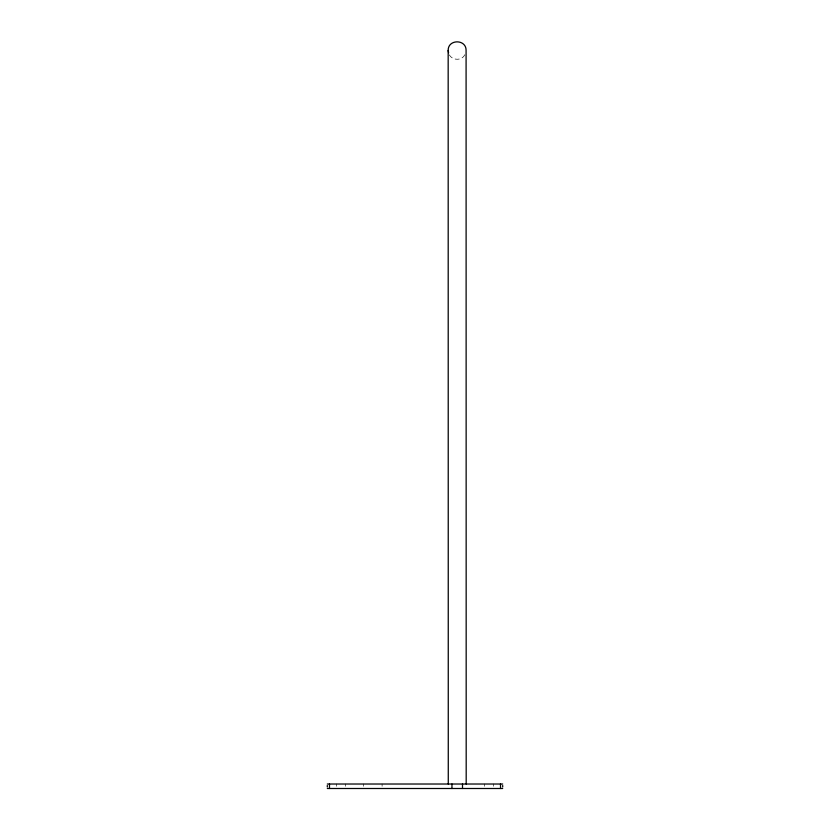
<?xml version="1.0" encoding="UTF-8"?>
<svg xmlns="http://www.w3.org/2000/svg" width="830" height="830" viewBox="0 0 830 830"><rect width="100%" height="100%" fill="white"/><g stroke="black" fill="none" stroke-linecap="round" stroke-linejoin="round"><path stroke-width="0.62" stroke-dasharray="4.15 3.11" d="M464.79 54.77C461.667 61.316 451.271 60.466 448.802 53.753M493.383 784.018L493.383 786.259M484.419 784.018L484.419 786.259M382.101 784.018L382.101 786.259M363.436 784.018L363.436 786.259M345.581 784.018L345.581 786.259M336.617 784.018L336.617 786.259"/><path stroke-width="1.25" d="M448.273 784.018L448.169 50.454C447.899 39 466.356 39 466.087 50.454L466.19 784.018M327.3 784.018L502.7 784.018M327.3 788.5L502.7 788.5M448.169 50.454L448.584 52.653M502.7 785.512L502.7 787.006M500.511 784.018L500.511 788.5M462.507 784.018L462.507 788.5M451.956 784.018L451.956 788.5M329.489 784.018L329.489 788.5M327.3 785.512L327.3 787.006"/></g></svg>
